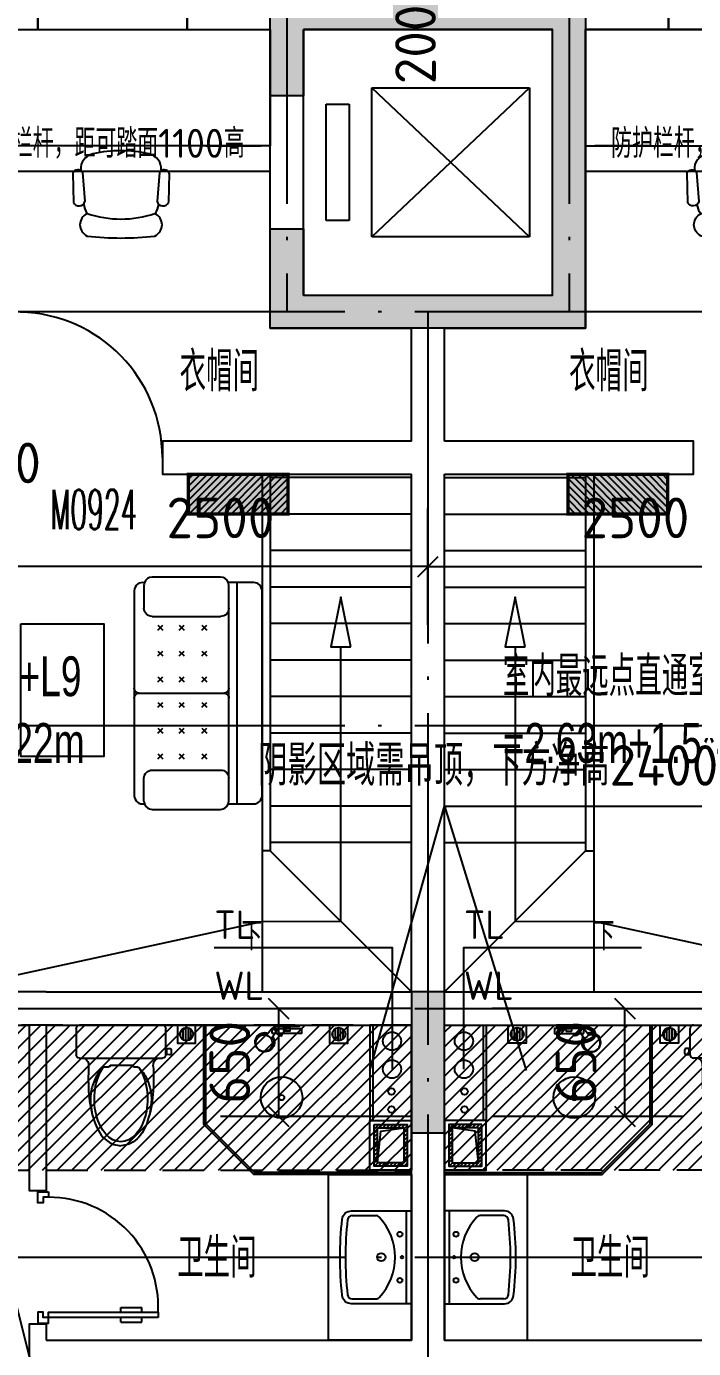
# Model space of a CAD drawing. Header units: millimetres. Extents: x -133666 to 880576, y -269375 to 86941.
# Drawn here: x -49374 to -45355, y -114640 to -106671 of the extents above; entities that cross this region are included whole.
import ezdxf
from ezdxf.enums import TextEntityAlignment as Align

# ---------------------------------------------------------------- set-up
doc = ezdxf.new("R2010")
doc.units = ezdxf.units.MM
doc.header["$LTSCALE"] = 1000
for name, pattern in [('__DASH', [0.35, 0.25, -0.1]), ('DASH', [0.35, 0.25, -0.1]), ('DOTE', [2.42, 2, -0.2, 0.02, -0.2])]:
    doc.linetypes.add(name, pattern=pattern)
doc.layers.get('0').update_dxf_attribs({"linetype": 'CONTINUOUS'})
doc.layers.add('0看线', color=9, linetype='CONTINUOUS', lineweight=0)
for name, color, linetype in [('0门窗套', 47, 'CONTINUOUS'), ('A-Lvtry', 5, 'CONTINUOUS'), ('AXIS_轴线_A', 1, 'DOTE'), ('COLU_柱墙_A', 2, 'CONTINUOUS'), ('DIM', 3, 'CONTINUOUS'), ('DIM_引注_A', 3, 'CONTINUOUS'), ('DIM_标注_A', 3, 'CONTINUOUS'), ('DIM_符号_A', 3, 'CONTINUOUS'), ('EQU_厨卫设备_A', 6, 'CONTINUOUS'), ('EQU_活动家具_A', 237, 'CONTINUOUS'), ('EQUIP-箱柜', 3, 'CONTINUOUS'), ('HATCH_通用填充_A', 251, 'CONTINUOUS'), ('LINE_投影线_A', 7, 'CONTINUOUS'), ('LINE_细线_A', 9, 'CONTINUOUS'), ('LVTRY', 6, 'CONTINUOUS'), ('M门窗标号', 1, 'CONTINUOUS'), ('STAIR_楼电梯_A', 9, 'CONTINUOUS'), ('TEXT_房间名称_A', 6, 'CONTINUOUS'), ('WALL_填充墙_A', 2, 'CONTINUOUS'), ('WIN_门窗_A', 4, 'CONTINUOUS'), ('洁具，厨具', 6, 'CONTINUOUS')]:
    doc.layers.add(name, color=color, linetype=linetype)
doc.styles.add('_TCH_DIM', font='SIMPLEX.shx', dxfattribs={"width": 0.7, "bigfont": 'GBCBIG.shx'})
doc.styles.add('_TEL_DIM', font='', dxfattribs={"width": 0.8, "height": 3.5})
doc.styles.add('_中哲汉字字母', font='ZZ中哲字母', dxfattribs={"width": 0.7, "bigfont": 'ZZ中哲汉字'})
doc.styles.add('CADReader_TextStyle', font='tssdeng.shx', dxfattribs={"height": 0.2, "bigfont": 'gbcbig.shx'})
doc.styles.get('_TEL_DIM').set_extended_font_data('SimSun')
pattern_1 = [(45, (-354973.08, -471210.715), (-11.22532015, 11.22532015), [])]
pattern_2 = [(270, (-534399.222, -5503096.845), (15.875, -9e-15), [])]
pattern_3 = [(270, (-535316.831, -5503096.845), (15.875, -9e-15), [])]
pattern_4 = [(45, (-364950.27, -463708.57), (-44.194174, 44.194174), [])]
pattern_5 = [(270, (-489761.783, -5390297.225), (15.875, -9e-15), [])]

# ---------------------------------------------------------------- blocks, each defined once
blk = doc.blocks.new('h54j54j45j4m')
at = {"layer": 'TEXT_房间名称_A', "style": '_中哲汉字字母', "width": 0.7}
for s, p in [('衣帽间', (-287636.7, 322020)), ('衣帽间', (-285289.6, 322020)), ('室内最远点直通室外最大疏散距离:L=L7+1.5*L8+L9', (-292351.8, 320183.1)), ('室内最远点直通室外最大疏散距离:L=L7+1.5*L8+L9', (-285689.3, 320183.1)), ('=2.63m+1.5*4.03m+8.45m=17.13m＜22m', (-292351.8, 319781.1)), ('=2.63m+1.5*4.03m+8.45m=17.13m＜22m', (-285689.3, 319781.1)), ('卫生间', (-287651.6, 316677.5)), ('卫生间', (-285281.7, 316677.5))]:
    blk.add_text(s, height=240, dxfattribs=at).set_placement(p)
blk = doc.blocks.new('554y54y')
at = {"layer": 'M门窗标号', "style": '_TCH_DIM', "width": 0.494118}
blk.add_text('M0924', height=238, dxfattribs=at).set_placement((-288415.6, 321189.3))
blk = doc.blocks.new('mct-tl')
at = {"layer": '0门窗套'}
blk.add_lwpolyline([(60, 0), (60, -166.7), (30, -166.7), (30, -106.7), (0, -106.7), (0, 0), (60, 0)], dxfattribs=at)
blk = doc.blocks.new('A$C5BD04A55')
at = {"layer": '0看线'}
for points in [[(2900, 5990), (2900, 5900), (3600, 5900), (3600, 5990)], [(7950, 50), (4970, 50), (4970, 0), (3920, 0), (3920, 1050), (3970, 1050), (3970, 5990)], [(5100, 396.7), (5100, 200), (7200, 200), (7200, 396.7)]]:
    blk.add_lwpolyline(points, dxfattribs=at)
at = {"layer": '0看线', "linetype": 'DASH', "ltscale": 0.5}
for points in [[(4870, 290), (4870, 100), (4495, 100), (4495, 130), (4395, 130), (4395, 100), (4020, 100), (4020, 475), (4050, 475), (4050, 575), (4020, 575), (4020, 950), (4210, 950)], [(7525, 330), (7525, 100), (7900, 100), (7900, 130), (7950, 130)]]:
    blk.add_lwpolyline(points, dxfattribs=at)
at = {"layer": '0门窗套'}
for p in [(0, 6096.7), (5100, 396.7)]:
    blk.add_blockref('mct-tl', p, dxfattribs=at)
at = {"layer": '0门窗套', "extrusion": (0, 0, -1), "zscale": -1}
for p in [(-2400, 6096.7), (-3600, 6096.7), (-7200, 396.7)]:
    blk.add_blockref('mct-tl', p, dxfattribs=at)
at = {"layer": '0门窗套', "extrusion": (0, 0, -1), "xscale": -1, "zscale": -1}
blk.add_blockref('mct-tl', (-2900, 6096.7), dxfattribs=at)
blk = doc.blocks.new('A$C2E3860E6')
at = {"layer": 'HATCH_通用填充_A'}
h = blk.add_hatch(color=256, dxfattribs=at)
h.dxf.hatch_style = 1
h.paths.add_polyline_path([(39600, 200), (40000, 200), (40000, 0), (39400, 0), (39400, 850), (39600, 850)])
h.paths.add_polyline_path([(46600, 200), (46200, 200), (46200, 0), (46800, 0), (46800, 850), (46600, 850)])
h.paths.add_polyline_path([(22400, 200), (22800, 200), (22800, 0), (22200, 0), (22200, 850), (22400, 850)])
h.paths.add_polyline_path([(29400, 200), (29000, 200), (29000, 0), (29600, 0), (29600, 850), (29400, 850)])
h.paths.add_polyline_path([(41950, 15750), (41450, 15750), (41450, 15350), (41950, 15350)])
h.paths.add_polyline_path([(44750, 15750), (44250, 15750), (44250, 15350), (44750, 15350)])
h.paths.add_polyline_path([(38600, 9900), (38600, 10750), (38800, 10750), (38800, 9900)])
h.paths.add_polyline_path([(47600, 9900), (47600, 10750), (47400, 10750), (47400, 9900)])
h.paths.add_polyline_path([(41950, 17300), (41450, 17300), (41450, 16900), (41950, 16900)])
h.paths.add_polyline_path([(44750, 17300), (44250, 17300), (44250, 16900), (44750, 16900)])
h.paths.add_polyline_path([(40800, 13600), (40300, 13600), (40300, 13200), (40800, 13200)])
h.paths.add_polyline_path([(45900, 13600), (45400, 13600), (45400, 13200), (45900, 13200)])
h.paths.add_polyline_path([(35700, 11700), (35700, 11200), (35500, 11200), (35500, 11900), (36350, 11900), (36350, 11700)])
h.paths.add_polyline_path([(34600, 9900), (34600, 8450), (34400, 8450), (34400, 10100), (34600, 10100)])
h.paths.add_polyline_path([(35150, 5900), (34600, 5900), (34600, 6550), (34400, 6550), (34400, 5700), (35150, 5700)])
h.paths.add_polyline_path([(43200, 5900), (43000, 5900), (43000, 5050), (43200, 5050)])
h.paths.add_polyline_path([(43850, 11700), (43850, 11300), (44050, 11300), (44050, 11900), (42150, 11900), (42150, 9900), (44050, 9900), (44050, 10500), (43850, 10500), (43850, 10100), (42350, 10100), (42350, 11700)])
h.paths.add_polyline_path([(50500, 11700), (50500, 11200), (50700, 11200), (50700, 11900), (49850, 11900), (49850, 11700)])
h.paths.add_polyline_path([(51600, 9900), (51600, 8450), (51800, 8450), (51800, 10100), (51600, 10100)])
h.paths.add_polyline_path([(51050, 5900), (51600, 5900), (51600, 6550), (51800, 6550), (51800, 5700), (51050, 5700)])
h.paths.add_polyline_path([(24750, 15750), (24250, 15750), (24250, 15350), (24750, 15350)])
h.paths.add_polyline_path([(27550, 15750), (27050, 15750), (27050, 15350), (27550, 15350)])
h.paths.add_polyline_path([(21400, 9900), (21400, 10750), (21600, 10750), (21600, 9900)])
h.paths.add_polyline_path([(30400, 9900), (30400, 10750), (30200, 10750), (30200, 9900)])
h.paths.add_polyline_path([(24750, 17300), (24250, 17300), (24250, 16900), (24750, 16900)])
h.paths.add_polyline_path([(27550, 17300), (27050, 17300), (27050, 16900), (27550, 16900)])
h.paths.add_polyline_path([(23600, 13600), (23100, 13600), (23100, 13200), (23600, 13200)])
h.paths.add_polyline_path([(28700, 13600), (28200, 13600), (28200, 13200), (28700, 13200)])
h.paths.add_polyline_path([(18500, 11700), (18500, 11200), (18300, 11200), (18300, 11900), (19150, 11900), (19150, 11700)])
h.paths.add_polyline_path([(17400, 9900), (17400, 8450), (17200, 8450), (17200, 10100), (17400, 10100)], flags=17)
h.paths.add_polyline_path([(17950, 5900), (17400, 5900), (17400, 6550), (17200, 6550), (17200, 5700), (17950, 5700)])
h.paths.add_polyline_path([(26000, 5900), (25800, 5900), (25800, 5050), (26000, 5050)])
h.paths.add_polyline_path([(25150, 11700), (25150, 11300), (24950, 11300), (24950, 11900), (26850, 11900), (26850, 9900), (24950, 9900), (24950, 10500), (25150, 10500), (25150, 10100), (26650, 10100), (26650, 11700)])
h.paths.add_polyline_path([(33300, 11700), (33300, 11200), (33500, 11200), (33500, 11900), (32650, 11900), (32650, 11700)])
h.paths.add_polyline_path([(34400, 9900), (34400, 8450), (34600, 8450), (34600, 10100), (34400, 10100)])
h.paths.add_polyline_path([(33850, 5900), (34400, 5900), (34400, 6550), (34600, 6550), (34600, 5700), (33850, 5700)])
h.paths.add_polyline_path([(9850, 15750), (10350, 15750), (10350, 15350), (9850, 15350)])
h.paths.add_polyline_path([(7050, 15750), (7550, 15750), (7550, 15350), (7050, 15350)])
h.paths.add_polyline_path([(13200, 9900), (13200, 10750), (13000, 10750), (13000, 9900)])
h.paths.add_polyline_path([(4200, 9900), (4200, 10750), (4400, 10750), (4400, 9900)])
h.paths.add_polyline_path([(9850, 17300), (10350, 17300), (10350, 16900), (9850, 16900)])
h.paths.add_polyline_path([(7050, 17300), (7550, 17300), (7550, 16900), (7050, 16900)])
h.paths.add_polyline_path([(11000, 13600), (11500, 13600), (11500, 13200), (11000, 13200)])
h.paths.add_polyline_path([(5900, 13600), (6400, 13600), (6400, 13200), (5900, 13200)])
h.paths.add_polyline_path([(16100, 11700), (16100, 11200), (16300, 11200), (16300, 11900), (15450, 11900), (15450, 11700)])
h.paths.add_polyline_path([(5200, 200), (5600, 200), (5600, 0), (5000, 0), (5000, 850), (5200, 850)])
h.paths.add_polyline_path([(17200, 9900), (17200, 8450), (17400, 8450), (17400, 10100), (17200, 10100)])
h.paths.add_polyline_path([(16650, 5900), (17200, 5900), (17200, 6550), (17400, 6550), (17400, 5700), (16650, 5700)])
h.paths.add_polyline_path([(12200, 200), (11800, 200), (11800, 0), (12400, 0), (12400, 850), (12200, 850)])
h.paths.add_polyline_path([(8600, 5900), (8800, 5900), (8800, 5050), (8600, 5050)])
h.paths.add_polyline_path([(9450, 11700), (9450, 11300), (9650, 11300), (9650, 11900), (7750, 11900), (7750, 9900), (9650, 9900), (9650, 10500), (9450, 10500), (9450, 10100), (7950, 10100), (7950, 11700)])
h.paths.add_polyline_path([(1300, 11700), (1300, 11200), (1100, 11200), (1100, 11900), (1950, 11900), (1950, 11700)])
h.paths.add_polyline_path([(200, 9900), (200, 8450), (0, 8450), (0, 10100), (200, 10100)])
h.paths.add_polyline_path([(750, 5900), (200, 5900), (200, 6550), (0, 6550), (0, 5700), (750, 5700)])
edge = h.paths.add_edge_path()
edge.add_line((38750, 5900), (38750, 5700))
edge.add_line((38750, 5700), (39400, 5700))
edge.add_line((39400, 5700), (39400, 5200))
edge.add_line((39400, 5200), (39600, 5200))
edge.add_line((39600, 5200), (39600, 5900))
edge.add_line((39600, 5900), (38750, 5900))
edge.add_line((47450, 5900), (47450, 5700))
edge.add_line((47450, 5700), (46800, 5700))
edge.add_line((46800, 5700), (46800, 5200))
edge.add_line((46800, 5200), (46600, 5200))
edge.add_line((46600, 5200), (46600, 5900))
edge.add_line((46600, 5900), (47450, 5900))
edge.add_line((21550, 5900), (21550, 5700))
edge.add_line((21550, 5700), (22200, 5700))
edge.add_line((22200, 5700), (22200, 5200))
edge.add_line((22200, 5200), (22400, 5200))
edge.add_line((22400, 5200), (22400, 5900))
edge.add_line((22400, 5900), (21550, 5900))
edge.add_line((30250, 5900), (30250, 5700))
edge.add_line((30250, 5700), (29600, 5700))
edge.add_line((29600, 5700), (29600, 5200))
edge.add_line((29600, 5200), (29400, 5200))
edge.add_line((29400, 5200), (29400, 5900))
edge.add_line((29400, 5900), (30250, 5900))
edge.add_line((13050, 5900), (13050, 5700))
edge.add_line((13050, 5700), (12400, 5700))
edge.add_line((12400, 5700), (12400, 5200))
edge.add_line((12400, 5200), (12200, 5200))
edge.add_line((12200, 5200), (12200, 5900))
edge.add_line((12200, 5900), (13050, 5900))
edge.add_line((4350, 5900), (4350, 5700))
edge.add_line((4350, 5700), (5000, 5700))
edge.add_line((5000, 5700), (5000, 5200))
edge.add_line((5000, 5200), (5200, 5200))
edge.add_line((5200, 5200), (5200, 5900))
edge.add_line((5200, 5900), (4350, 5900))
at = {"layer": 'COLU_柱墙_A'}
for points in [[(25150, 11700), (25150, 11300), (24950, 11300), (24950, 11900), (26850, 11900), (26850, 9900), (24950, 9900), (24950, 10500), (25150, 10500), (25150, 10100), (26650, 10100), (26650, 11700), (25150, 11700)], [(26000, 5900), (25800, 5900), (25800, 5050), (26000, 5050), (26000, 5900)]]:
    blk.add_lwpolyline(points, dxfattribs=at)
blk = doc.blocks.new('J54J6K6K')
at = {"layer": 'DIM_引注_A', "linetype": 'Continuous'}
for points in [[(-286490.3, 317926), (-286040.3, 319521), (-285547.9, 317926)], [(-286040.3, 319521), (-284390.8, 319521)]]:
    blk.add_lwpolyline(points, dxfattribs=at)
at = {"layer": 'DIM_标注_A', "linetype": 'Continuous'}
for points in [[(-286140.3, 321764.1), (-286140.3, 320964.1), (-290340.3, 320964.1), (-290340.3, 321764.1)], [(-286140.3, 321764.1), (-286140.3, 320964.1), (-281940.3, 320964.1), (-281940.3, 321764.1)], [(-286140.3, 320614.1), (-286140.3, 321314.1)], [(-286140.3, 320614.1), (-286140.3, 321314.1)], [(-286202.2, 320902.2), (-286078.4, 321026)], [(-286202.2, 320902.2), (-286078.4, 321026)], [(-287390.3, 318301), (-286690.3, 318301)], [(-287102.2, 318362.9), (-286978.4, 318239.2)], [(-286240.3, 318301), (-287040.3, 318301), (-287040.3, 317651), (-286240.3, 317651)], [(-285753.8, 317651), (-284953.8, 317651), (-284953.8, 318301), (-285753.8, 318301)], [(-285303.8, 318301), (-284603.8, 318301)], [(-285015.7, 318362.9), (-284891.9, 318239.2)], [(-287390.3, 317651), (-286690.3, 317651)], [(-287102.2, 317712.9), (-286978.4, 317589.2)], [(-285303.8, 317651), (-284603.8, 317651)], [(-285015.7, 317712.9), (-284891.9, 317589.2)]]:
    blk.add_lwpolyline(points, dxfattribs=at)
at = {"layer": 'DIM_符号_A', "linetype": 'Continuous'}
for points in [[(-289268.1, 322806.8), (-289053.3, 323347.1), (-287090.3, 323347.1)], [(-285190.3, 323347.1), (-283227.2, 323347.1), (-283012.5, 322806.8)], [(-287427.8, 318668.5), (-286356.8, 318668.5), (-286356.8, 317935)], [(-285923.8, 317935), (-285923.8, 318668.5), (-284852.8, 318668.5)], [(-287427.8, 318301), (-286356.8, 318301)], [(-285923.8, 318301), (-284852.8, 318301)]]:
    blk.add_lwpolyline(points, dxfattribs=at)
at = {"layer": 'DIM_引注_A', "color": 7, "style": 'CADReader_TextStyle'}
blk.add_text('阴影区域需吊顶，下方净高2400', height=245, dxfattribs=at).set_placement((-284390.8, 319888.5), align=Align.TOP_RIGHT)
at = {"layer": 'DIM_标注_A', "color": 7, "style": 'CADReader_TextStyle'}
for s, rotation, p in [('200', 90, (-286215.3, 324112)), ('2500', 360.00001, (-284890.2, 321258.1)), ('650', 90, (-287334.3, 317976)), ('650', 90, (-285247.8, 317976))]:
    blk.add_text(s, height=245, rotation=rotation, dxfattribs=at).set_placement(p, align=Align.MIDDLE)
for s, p in [('100', (-288690.4, 321589.1)), ('2500', (-287390.4, 321258.1))]:
    blk.add_text(s, height=245, dxfattribs=at).set_placement(p, align=Align.MIDDLE)
at = {"layer": 'DIM_符号_A', "color": 7, "style": 'CADReader_TextStyle'}
for p in [(-288071.8, 323522.1), (-284208.8, 323522.1)]:
    blk.add_text('防护栏杆，距可踏面1100高', height=175, dxfattribs=at).set_placement(p, align=Align.MIDDLE)
at = {"layer": 'DIM_符号_A', "style": 'CADReader_TextStyle'}
for s, p in [('TL', (-287427.8, 318668.5)), ('TL', (-285923.8, 318668.5)), ('WL', (-287427.8, 318301)), ('WL', (-285923.8, 318301))]:
    blk.add_text(s, height=171.5, dxfattribs=at).set_placement(p, align=Align.BOTTOM_LEFT)
blk = doc.blocks.new('座便')
for p, q in [((-270, -200), (-270, -40)), ((-250, -20), (250, -20)), ((270, -40), (270, -200)), ((-303.5, -170.5), (-303.5, -190.2)), ((-303.5, -170.5), (-303.5, -190.2)), ((-270, -162.3), (-292.7, -160.5)), ((-270, -162.3), (-292.7, -160.5)), ((-292.7, -200.1), (-270, -198.4)), ((-292.7, -200.1), (-270, -198.4)), ((-276.1, -198.8), (-276.1, -161.8)), ((-276.1, -198.8), (-276.1, -161.8)), ((-221.7, -220), (-250, -220)), ((221.7, -220), (-221.7, -220)), ((221.7, -220), (-221.7, -220)), ((250, -220), (221.7, -220)), ((-77.3, -272.6), (-100.5, -272.6)), ((-77.3, -272.6), (-100.5, -272.6)), ((-69.3, -262), (-69.3, -264.6)), ((65.1, -262), (-69.3, -262)), ((-69.3, -262), (-69.3, -264.6)), ((65.1, -262), (-69.3, -262)), ((65.1, -264.6), (65.1, -262)), ((65.1, -264.6), (65.1, -262)), ((100.5, -272.6), (73.1, -272.6)), ((100.5, -272.6), (73.1, -272.6))]:
    blk.add_line(p, q)
for centre, radius, start, end in [((-250, -40), 20, 90, 180), ((250, -40), 20, 0, 90), ((250, -40), 20, 0, 90), ((-293.5, -170.5), 10, 85.56158, 180), ((-293.5, -170.5), 10, 85.56158, 180), ((-293.5, -190.2), 10, 180, 274.43842), ((-293.5, -190.2), 10, 180, 274.43842), ((-250, -200), 20, 180, 270), ((-238.3, -260.4), 43.7, 351.37849, 67.65047), ((238.3, -260.4), 43.7, 112.34953, 188.62151), ((250, -200), 20, 270, 0), ((-100.5, -280.6), 8, 90, 145.22779), ((-100.5, -280.6), 8, 90, 145.22779), ((-77.3, -264.6), 8, 270, 0), ((-77.3, -264.6), 8, 270, 0), ((73.1, -264.6), 8, 180, 270), ((73.1, -264.6), 8, 180, 270), ((100.5, -280.6), 8, 34.77221, 90), ((100.5, -280.6), 8, 34.77221, 90)]:
    blk.add_arc(centre, radius, start, end)
blk.add_ellipse((0, -466.8), major_axis=(0, 256.5), ratio=0.624298, start_param=0.73236, end_param=5.550825)
for points, knots in [([(-195.1, -266.9), (-196.6, -324.4), (-199.4, -436.2), (-170.6, -586.5), (-119.1, -698.5), (-49.6, -739.9), (-14.2, -746.4), (0, -749)], [0, 0, 0, 0, 171.873008, 333.949451, 459.747669, 524.048243, 567.39816, 567.39816, 567.39816, 567.39816]), ([(-107.1, -276), (-116.1, -285.9), (-144.6, -317.3), (-174.9, -382.8), (-187.7, -466.4), (-179.2, -520.4), (-175, -546.4)], [0, 0, 0, 0, 40.186691, 126.909564, 211.63779, 290.070492, 290.070492, 290.070492, 290.070492]), ([(-107.1, -276), (-116.1, -285.9), (-144.6, -317.3), (-174.9, -382.8), (-187.7, -466.4), (-179.2, -520.4), (-175, -546.4)], [0, 0, 0, 0, 40.186691, 126.909564, 211.63779, 290.070492, 290.070492, 290.070492, 290.070492]), ([(195.1, -266.9), (196.6, -324.4), (199.4, -436.2), (170.6, -586.5), (119.1, -698.5), (49.6, -739.9), (14.2, -746.4), (0, -749)], [0, 0, 0, 0, 171.873008, 333.949451, 459.747669, 524.048243, 567.39816, 567.39816, 567.39816, 567.39816]), ([(107.1, -276), (116.1, -285.9), (144.6, -317.3), (174.9, -382.8), (187.7, -466.4), (179.2, -520.4), (175, -546.4)], [0, 0, 0, 0, 40.186691, 126.909564, 211.63779, 290.070492, 290.070492, 290.070492, 290.070492]), ([(107.1, -276), (116.1, -285.9), (144.6, -317.3), (174.9, -382.8), (187.7, -466.4), (179.2, -520.4), (175, -546.4)], [0, 0, 0, 0, 40.186691, 126.909564, 211.63779, 290.070492, 290.070492, 290.070492, 290.070492])]:
    blk.add_open_spline(points, degree=3, knots=knots)
blk = doc.blocks.new('shower1')
for points in [[(-51.4, -88.6), (-21.4, -88.6), (-21.4, 88.6), (-51.4, 88.6)], [(-37.2, -17.3), (-8, -17.3), (-8, 17.3), (-37.2, 17.3)], [(-21.4, -6.1), (0, -6.1), (0, 6.8), (-21.4, 6.8)], [(-8, -75), (0, -75), (0, 75), (-8, 75)]]:
    blk.add_lwpolyline(points, close=True)
for points in [[(-37.9, -62.1), (-84.5, -93.6)], [(-19.9, -89), (-61.8, -121.8)]]:
    blk.add_lwpolyline(points)
for centre, radius, start, end in [((-103.4, -132.6), 58, 56.12168, 20.8953), ((-105.6, -133.5), 55.7, 56.56803, 19.51592), ((-41.6, -84.6), 17.1, 318.96713, 109.91341), ((-33, -78.3), 16.9, 320.84423, 107.65607), ((-109.7, -137.1), 50.3, 59.93566, 17.69043), ((-117.8, -143.6), 60.1, 21.2546, 56.37155)]:
    blk.add_arc(centre, radius, start, end)
for points, knots in [([(-47.4, -68.5), (-59.3, -51.6), (-74.7, -29.7), (-56.1, -27.5), (-51.4, -27.2)], [0, 0, 0, 0, 41.956528, 54.187933, 54.187933, 54.187933, 54.187933]), ([(-46.4, -58.9), (-56.4, -46.3), (-70, -29.4), (-55.7, -31.5), (-51.4, -32.5)], [0, 0, 0, 0, 30.927195, 41.70808, 41.70808, 41.70808, 41.70808])]:
    blk.add_open_spline(points, degree=3, knots=knots)
blk = doc.blocks.new('A$C34F157F5')
at = {"layer": 'EQU_活动家具_A'}
for p, q in [((0, 1256.2), (1650, 1256.2, 0)), ((0, 556.2), (0, 1256.2)), ((1650, 1256.2, 0), (1650, 556.2, 0)), ((1650, 556.2, 0), (0, 556.2)), ((1262.5, 556.2, 0), (1594.6, 556.2, 0)), ((508.4, 411.6, 0), (508.9, 405, 0)), ((992.4, 411.6, 0), (991.8, 405, 0)), ((992.4, 411.6, 0), (992, 405.1, 0)), ((459.5, 391.3, 0), (464.5, 214.1, 0)), ((518.3, 394.7, 0), (533.3, 219.1, 0)), ((982.5, 394.7, 0), (967.4, 219.1, 0)), ((1041.3, 391.3, 0), (1036.2, 214.1, 0))]:
    blk.add_line(p, q, dxfattribs=at)
for centre, major_axis, start_param, end_param in [((609.2, 419.5, 0), (101.2, 0), 1.851945, 3.228859), ((750.4, -118.6, 0), (-713.4, 0), 4.472843, 4.951935), ((891.6, 419.5, 0), (-101.2, 0), 3.054326, 4.43124), ((489.7, 382.1, 0), (31.9, 0), 0.454538, 2.814934), ((1011.1, 382.1, 0), (-31.9, 0), 3.468251, 5.828647), ((498, 226.4, 0), (36.2, 0), 3.528295, 6.058626), ((726.5, 228.6, 0), (202.4, 0), 3.269608, 3.599082), ((777.1, 228.6, 0), (-202.4, 0), 2.68114, 3.000304), ((1002.7, 226.4, 0), (36.2, 0), 3.366152, 5.896483), ((590.7, 80, 0), (-87.4, 0), -1.040344, 1.040344), ((750.4, 633.2, 0), (574.5, 0), 4.349517, 5.075261), ((910.1, 80, 0), (-87.4, 0), 2.101249, 4.181937), ((750.4, 1428.4, 0), (1581.5, 0), 4.583073, 4.841705)]:
    blk.add_ellipse(centre, major_axis=major_axis, ratio=0.903226, start_param=start_param, end_param=end_param, dxfattribs=at)
blk = doc.blocks.new('*X810')
at = {"color": 0}
for p, q in [((-250, 32.8), (-82.8, 200)), ((-250, 68.2), (-118.2, 200)), ((-250, 103.6), (-153.6, 200)), ((-250, 138.9), (-188.9, 200)), ((-250, 174.3), (-224.3, 200)), ((-247.5, 0), (-47.5, 200)), ((-212.1, 0), (-12.1, 200)), ((-176.8, 0), (23.2, 200)), ((-141.4, 0), (58.6, 200)), ((-106.1, 0), (93.9, 200)), ((-70.7, 0), (129.3, 200)), ((-35.4, 0), (164.6, 200)), ((0, 0), (200, 200)), ((35.4, 0), (235.4, 200)), ((70.7, 0), (250, 179.3)), ((106.1, 0), (250, 143.9)), ((141.4, 0), (250, 108.6)), ((176.8, 0), (250, 73.2)), ((212.1, 0), (250, 37.9)), ((247.5, 0), (250, 2.5))]:
    blk.add_line(p, q, dxfattribs=at)
blk = doc.blocks.new('$equip$00002943')
for p, q in [((-0.75, 0.6), (-0.75, 0)), ((0.75, 0.6), (-0.75, 0.6)), ((0.75, 0), (0.75, 0.6)), ((-0.75, 0), (0.75, 0))]:
    blk.add_line(p, q)
for points, const_width in [([(-0.75, 0.3), (0.75, 0.3)], 0.6), ([(-0.75, 0.6), (-0.75, 0), (0.75, 0), (0.75, 0.6), (-0.75, 0.6), (-0.75, 0)], 0.05)]:
    blk.add_lwpolyline(points, dxfattribs=dict(const_width=const_width))
for p in [(0, 0.6), (-0.75, 0.3), (0.75, 0.3), (0, 0)]:
    blk.add_point(p)
at = {"xscale": 0.00300000000061118, "yscale": 0.00300000000061118, "zscale": 0.00300000000061118}
blk.add_blockref('*X810', (0, 0), dxfattribs=at)
at = {"color": 7, "style": '_TEL_DIM', "flags": 1}
for tag in ['A', 'REMARK']:
    blk.add_attdef(tag, text='', height=0.00002, dxfattribs=at).set_placement((0, 0), align=Align.MIDDLE_CENTER)
blk = doc.blocks.new('B20190322101948')
at = {"layer": 'EQU_厨卫设备_A'}
h = blk.add_hatch(dxfattribs=at)
h.set_pattern_fill('ANSI31', color=256, scale=10, angle=225, style=0)
h.set_pattern_definition(pattern_5)
edge = h.paths.add_edge_path()
edge.add_arc((55, 55), 39.3, 0, 360, ccw=False)
h = blk.add_hatch(dxfattribs=at)
h.set_pattern_fill('ANSI31', color=256, scale=10, angle=225, style=0)
h.set_pattern_definition(pattern_5)
edge = h.paths.add_edge_path()
edge.add_arc((55, 55), 39.3, 0, 360, ccw=False)
blk.add_lwpolyline([(0, 110), (110, 110), (110, 0), (0, 0)], close=True, dxfattribs=at)
blk.add_circle((55, 55), 39.3, dxfattribs=at)
blk.add_circle((55, 55), 39.3, dxfattribs=at)

msp = doc.modelspace()

# ---------------------------------------------------------------- hatches: boundary and pattern name
at = {"layer": 'EQU_厨卫设备_A'}
h = msp.add_hatch(dxfattribs=at)
h.set_pattern_fill('ANSI31', color=256, scale=10, angle=225, style=0)
h.set_pattern_definition(pattern_3)
edge = h.paths.add_edge_path()
edge.add_arc((-48410, -112744.6), 39.3, 180, 540)
h = msp.add_hatch(dxfattribs=at)
h.set_pattern_fill('ANSI31', color=256, scale=10, angle=225, style=0)
h.set_pattern_definition(pattern_3)
edge = h.paths.add_edge_path()
edge.add_arc((-48410, -112744.6), 39.3, 180, 540)
h = msp.add_hatch(dxfattribs=at)
h.set_pattern_fill('ANSI31', color=256, scale=10, angle=225, style=0)
h.set_pattern_definition(pattern_2)
edge = h.paths.add_edge_path()
edge.add_arc((-47492.4, -112744.6), 39.3, 180, 540)
h = msp.add_hatch(dxfattribs=at)
h.set_pattern_fill('ANSI31', color=256, scale=10, angle=225, style=0)
h.set_pattern_definition(pattern_2)
edge = h.paths.add_edge_path()
edge.add_arc((-46417.7, -112744.6), 39.3, 0, 360, ccw=False)
h = msp.add_hatch(dxfattribs=at)
h.set_pattern_fill('ANSI31', color=256, scale=10, angle=225, style=0)
h.set_pattern_definition(pattern_2)
edge = h.paths.add_edge_path()
edge.add_arc((-46417.7, -112744.6), 39.3, 0, 360, ccw=False)
at = {"layer": 'HATCH_通用填充_A'}
h = msp.add_hatch(dxfattribs=at)
h.set_pattern_fill('ANSI31', color=256, scale=500)
h.set_pattern_definition(pattern_4)
h.paths.add_polyline_path([(-50655, -113564.6), (-47055, -113564.6), (-47055, -112689.6), (-50655, -112689.6)])
h = msp.add_hatch(dxfattribs=at)
h.set_pattern_fill('ANSI31', color=256, scale=500)
h.set_pattern_definition(pattern_4)
h.paths.add_polyline_path([(-43455, -113564.6), (-46855, -113564.6), (-46855, -112689.6), (-43455, -112689.6)])
at = {"layer": 'LVTRY', "ltscale": 5}
h = msp.add_hatch(dxfattribs=at)
h.set_pattern_fill('ANSI31', color=256, scale=10)
h.set_pattern_definition(pattern_1)
h.paths.add_polyline_path([(-47080, -113289.6), (-47280, -113289.6), (-47280, -113539.6), (-47080, -113539.6)])
h.paths.add_polyline_path([(-47100, -113309.6), (-47100, -113519.6), (-47260, -113519.6), (-47260, -113309.6)], flags=16)
h = msp.add_hatch(dxfattribs=at)
h.set_pattern_fill('ANSI31', color=256, scale=10)
h.set_pattern_definition(pattern_1)
h.paths.add_polyline_path([(-46830, -113289.6), (-46830, -113539.6), (-46630, -113539.6), (-46630, -113289.6)])
h.paths.add_polyline_path([(-46810, -113309.6), (-46650, -113309.6), (-46650, -113519.6), (-46810, -113519.6)], flags=16)

# ---------------------------------------------------------------- linework, layer by layer
at = {"layer": 'AXIS_轴线_A', "linetype": 'DOTE'}
for p, q in [((-47805, -100899.6), (-47805, -108389.6)), ((-46105, -100899.6), (-46105, -108389.6)), ((-73655, -108389.6), (-20255, -108389.6)), ((-46955, -108389.6), (-46955, -119189.6)), ((-46955, -108389.6), (-46955, -119189.6)), ((-73655, -110885), (-20255, -110885)), ((-73655, -112589.6), (-20255, -112589.6)), ((-73655, -114089.6), (-20255, -114089.6))]:
    msp.add_line(p, q, dxfattribs=at)
at = {"layer": 'DIM_符号_A', "linetype": 'Continuous'}
for points in [[(-47420, -110410.3), (-47480, -110110.3), (-47540, -110410.3), (-47420, -110410.3)], [(-46370, -110410.3), (-46430, -110110.3), (-46490, -110410.3), (-46370, -110410.3)], [(-47955, -112064.6), (-47480, -112064.3), (-47480, -110410.3)], [(-46430, -110410.3), (-46430, -112064.3), (-45955, -112064.6)]]:
    msp.add_lwpolyline(points, dxfattribs=at)
at = {"layer": 'EQU_厨卫设备_A'}
for points in [[(-48355, -112689.6), (-48465, -112689.6), (-48465, -112799.6), (-48355, -112799.6)], [(-47437.4, -112689.6), (-47547.4, -112689.6), (-47547.4, -112799.6), (-47437.4, -112799.6)], [(-46472.7, -112689.6), (-46362.7, -112689.6), (-46362.7, -112799.6), (-46472.7, -112799.6)], [(-46472.7, -112689.6), (-46362.7, -112689.6), (-46362.7, -112799.6), (-46472.7, -112799.6)]]:
    msp.add_lwpolyline(points, close=True, dxfattribs=at)
for points in [[(-47055, -113589.6), (-48005, -113589.6), (-48305, -113289.6), (-48305, -112689.6)], [(-47055, -113577.6), (-48000.1, -113577.6), (-48293, -113284.6), (-48293, -112689.6)], [(-47287, -112689.6), (-47305, -112689.6), (-47305, -113264.6), (-47055, -113264.6)], [(-47287, -112689.6), (-47287, -112689.6), (-47287, -113264.6), (-47055, -113264.6)], [(-46855, -113577.6), (-45910, -113577.6), (-45617, -113284.6), (-45617, -112689.6)], [(-46855, -113589.6), (-45905, -113589.6), (-45605, -113289.6), (-45605, -112689.6)], [(-46623, -112689.6), (-46605, -112689.6), (-46605, -113264.6), (-46855, -113264.6)], [(-46623, -112689.6), (-46623, -112689.6), (-46623, -113264.6), (-46855, -113264.6)], [(-47555, -113814.6), (-47555, -113589.6), (-47055, -113589.6), (-47055, -114589.6), (-47555, -114589.6), (-47555, -113814.6)], [(-46355, -113814.6), (-46355, -113589.6), (-46855, -113589.6), (-46855, -114589.6), (-46355, -114589.6), (-46355, -113814.6)]]:
    msp.add_lwpolyline(points, dxfattribs=at)
for centre, radius in [((-48410, -112744.6), 39.3), ((-48410, -112744.6), 39.3), ((-47492.4, -112744.6), 39.3), ((-47171.5, -112786.6), 55), ((-46738.5, -112786.6), 55), ((-46417.7, -112744.6), 39.3), ((-46417.7, -112744.6), 39.3), ((-47171.5, -112955.6), 55), ((-46738.5, -112955.6), 55), ((-47836.6, -113126.7), 125), ((-47175.3, -113090.6), 20), ((-46734.8, -113090.6), 20), ((-46073.5, -113126.7), 125), ((-47836.6, -113126.7), 16), ((-46073.5, -113126.7), 16), ((-47175.3, -113199.1), 20), ((-46734.8, -113199.1), 20)]:
    msp.add_circle(centre, radius, dxfattribs=at)
at = {"layer": 'EQU_活动家具_A'}
for p, q in [((-48666.2, -110038.9), (-48666.2, -110177.4)), ((-48155, -111340.3), (-48155, -110038.9)), ((-48105, -111356.7), (-48105, -110022.5)), ((-48616.2, -110226.7), (-48205, -110226.7)), ((-48581.7, -110309.9), (-48551.6, -110280.2)), ((-48581.7, -110280.2), (-48551.6, -110309.9)), ((-48454.7, -110309.9), (-48424.5, -110280.2)), ((-48454.7, -110280.2), (-48424.5, -110309.9)), ((-48317.6, -110309.9), (-48287.4, -110280.2)), ((-48317.6, -110280.2), (-48287.4, -110309.9)), ((-48581.7, -110465.2), (-48551.6, -110435.5)), ((-48581.7, -110435.5), (-48551.6, -110465.2)), ((-48454.7, -110465.2), (-48424.5, -110435.5)), ((-48454.7, -110435.5), (-48424.5, -110465.2)), ((-48317.6, -110435.5), (-48287.4, -110465.2)), ((-48317.6, -110465.2), (-48287.4, -110435.5)), ((-48581.7, -110620.4), (-48551.6, -110590.7)), ((-48581.7, -110590.7), (-48551.6, -110620.4)), ((-48454.7, -110620.4), (-48424.5, -110590.7)), ((-48454.7, -110590.7), (-48424.5, -110620.4)), ((-48317.6, -110620.4), (-48287.4, -110590.7)), ((-48317.6, -110590.7), (-48287.4, -110620.4)), ((-48695.1, -110689.6), (-48185, -110689.6)), ((-48581.7, -110744.7), (-48551.6, -110774.4)), ((-48581.7, -110774.4), (-48551.6, -110744.7)), ((-48454.7, -110744.7), (-48424.5, -110774.4)), ((-48454.7, -110774.4), (-48424.5, -110744.7)), ((-48317.6, -110744.7), (-48287.4, -110774.4)), ((-48317.6, -110774.4), (-48287.4, -110744.7)), ((-48581.7, -110899.9), (-48551.6, -110929.7)), ((-48581.7, -110929.7), (-48551.6, -110899.9)), ((-48454.7, -110899.9), (-48424.5, -110929.7)), ((-48454.7, -110929.7), (-48424.5, -110899.9)), ((-48317.6, -110929.7), (-48287.4, -110899.9)), ((-48317.6, -110899.9), (-48287.4, -110929.7)), ((-48581.7, -111055.2), (-48551.6, -111084.9)), ((-48581.7, -111084.9), (-48551.6, -111055.2)), ((-48454.7, -111055.2), (-48424.5, -111084.9)), ((-48454.7, -111084.9), (-48424.5, -111055.2)), ((-48317.6, -111055.2), (-48287.4, -111084.9)), ((-48317.6, -111084.9), (-48287.4, -111055.2)), ((-48616.2, -111152.6), (-48205, -111152.6)), ((-48666.2, -111340.3), (-48666.2, -111201.8))]:
    msp.add_line(p, q, dxfattribs=at)
msp.add_lwpolyline([(-48157.9, -110022.5, 0.318965), (-48205, -109989.6), (-48616.2, -109989.6, 0.327959), (-48663.8, -110023.9, 0.484055), (-48725, -110071.8), (-48725, -111307.4, 0.484055), (-48663.8, -111355.3, 0.327959), (-48616.2, -111389.6), (-48205, -111389.6, 0.318965), (-48157.9, -111356.7), (-48005, -111356.7, 0.414156), (-47955, -111307.4), (-47955, -110071.8, 0.414156), (-48005, -110022.5), (-48157.9, -110022.5)], format="xyb", close=True, dxfattribs=at)
msp.add_lwpolyline([(-49408, -110270.4), (-48908, -110270.4), (-48908, -111070.4), (-49408, -111070.4), (-49408, -110270.4)], dxfattribs=at)
for centre, start, end in [((-48616.6, -110039.2), 162.11122, 179.65234), ((-48204.7, -110039.2), 0.43854, 19.66402), ((-48616.6, -111340), 180.34766, 197.88878), ((-48204.7, -111340), 340.33598, 359.56146)]:
    msp.add_arc(centre, 49.6, start, end, dxfattribs=at)
at = {"layer": 'EQU_活动家具_A', "extrusion": (0, 0, -1)}
for centre, major_axis, start_param, end_param in [((-48616.2, -110177.4), (-50, 0), 4.712389, 6.283185), ((-48205, -110177.4), (50, 0), 0, 1.570796), ((-48695.1, -110660.1), (-30, 0), 4.712389, 6.283185), ((-48695.1, -110719.2), (30, 0), 3.141593, 4.712389), ((-48185, -110660.1), (30, 0), 0, 1.570796), ((-48185, -110719.2), (-30, 0), 1.570796, 3.141593), ((-48616.2, -111201.8), (50, 0), 3.141593, 4.712389), ((-48205, -111201.8), (-50, 0), 1.570796, 3.141593)]:
    msp.add_ellipse(centre, major_axis=major_axis, ratio=0.985, start_param=start_param, end_param=end_param, dxfattribs=at)
at = {"layer": 'LINE_投影线_A', "linetype": '__DASH'}
for points in [[(-50655, -113564.6), (-47055, -113564.6), (-47055, -112689.6), (-50655, -112689.6)], [(-43455, -113564.6), (-46855, -113564.6), (-46855, -112689.6), (-43455, -112689.6)]]:
    msp.add_lwpolyline(points, close=True, dxfattribs=at)
at = {"layer": 'LINE_投影线_A'}
for points in [[(-47260, -113519.6), (-47239.6, -113329.1), (-47100, -113309.6)], [(-46650, -113519.6), (-46670.5, -113329.1), (-46810, -113309.6)]]:
    msp.add_lwpolyline(points, dxfattribs=at)
at = {"layer": 'LINE_细线_A'}
for points in [[(-47055, -118189.6), (-49355, -114689.6), (-49905, -112489.6), (-47955, -112064.6)], [(-46855, -118189.6), (-44555, -114689.6), (-44005, -112489.6), (-45955, -112064.6)]]:
    msp.add_lwpolyline(points, dxfattribs=at)
at = {"layer": 'LVTRY', "ltscale": 5}
for points in [[(-47305, -113264.6), (-47055, -113264.6), (-47055, -113564.6), (-47305, -113564.6)], [(-47280, -113289.6), (-47080, -113289.6), (-47080, -113539.6), (-47280, -113539.6)], [(-47260, -113309.6), (-47100, -113309.6), (-47100, -113519.6), (-47260, -113519.6)], [(-46605, -113264.6), (-46855, -113264.6), (-46855, -113564.6), (-46605, -113564.6)], [(-46630, -113289.6), (-46830, -113289.6), (-46830, -113539.6), (-46630, -113539.6)], [(-46650, -113309.6), (-46810, -113309.6), (-46810, -113519.6), (-46650, -113519.6)]]:
    msp.add_lwpolyline(points, close=True, dxfattribs=at)
at = {"layer": 'STAIR_楼电梯_A'}
for p, q in [((-47292.5, -107039.6), (-46342.5, -107039.6)), ((-47292.5, -107939.6), (-47292.5, -107039.6)), ((-47292.5, -107039.6), (-46342.5, -107939.6)), ((-46342.5, -107039.6), (-47292.5, -107939.6)), ((-46342.5, -107039.6), (-46342.5, -107939.6)), ((-47567.5, -107139.6), (-47430, -107139.6)), ((-47567.5, -107839.6), (-47567.5, -107139.6)), ((-47430, -107139.6), (-47430, -107839.6)), ((-47430, -107839.6), (-47567.5, -107839.6)), ((-46342.5, -107939.6), (-47292.5, -107939.6)), ((-47955, -109369.6), (-47955, -110325.2)), ((-47905, -109369.6), (-47905, -111639.6)), ((-47055, -109389.6), (-47905, -109389.6)), ((-46855, -109389.6), (-46005, -109389.6)), ((-46005, -109369.6), (-46005, -111639.6)), ((-45955, -109369.6), (-45955, -110325.2)), ((-47055, -109609.6), (-47905, -109609.6)), ((-46855, -109609.6), (-46005, -109609.6)), ((-47055, -109829.6), (-47905, -109829.6)), ((-46855, -109829.6), (-46005, -109829.6)), ((-47055, -110049.6), (-47905, -110049.6)), ((-46855, -110049.6), (-46005, -110049.6)), ((-47055, -110269.6), (-47905, -110269.6)), ((-46855, -110269.6), (-46005, -110269.6)), ((-47955, -110325.2), (-47955, -110481.6)), ((-45955, -110325.2), (-45955, -110481.6)), ((-47955, -110481.6), (-47955, -111639.6)), ((-47055, -110489.6), (-47905, -110489.6)), ((-46855, -110489.6), (-46005, -110489.6)), ((-45955, -110481.6), (-45955, -111639.6)), ((-47055, -110709.6), (-47905, -110709.6)), ((-46855, -110709.6), (-46005, -110709.6)), ((-47055, -110929.6), (-47905, -110929.6)), ((-46855, -110929.6), (-46005, -110929.6)), ((-47055, -111149.6), (-47905, -111149.6)), ((-46855, -111149.6), (-46005, -111149.6)), ((-47055, -111369.6), (-47905, -111369.6)), ((-46855, -111369.6), (-46005, -111369.6)), ((-47905, -111639.6), (-47955, -111639.6)), ((-47955, -111639.6), (-47955, -112489.6)), ((-47055, -111589.6), (-47905, -111589.6)), ((-47905, -111639.6), (-47055, -112489.6)), ((-46855, -111589.6), (-46005, -111589.6)), ((-46005, -111639.6), (-46855, -112489.6)), ((-46005, -111639.6), (-45955, -111639.6)), ((-45955, -111639.6), (-45955, -112489.6))]:
    msp.add_line(p, q, dxfattribs=at)
at = {"layer": 'WALL_填充墙_A', "linetype": 'Continuous'}
for points in [[(-49555, -106689.6), (-49305, -106689.6), (-49305, -106489.6), (-49555, -106489.6)], [(-48305, -106489.6), (-48405, -106489.6), (-48405, -106689.6), (-48205, -106689.6)], [(-45705, -106689.6), (-45505, -106689.6), (-45505, -106489.6), (-45605, -106489.6)], [(-48205, -106689.6), (-47905, -106689.6)], [(-47905, -108489.6), (-47905, -106689.6)], [(-47705, -108289.6), (-47705, -106689.6)], [(-47705, -106689.6), (-46205, -106689.6)], [(-46205, -108289.6), (-46205, -106689.6)], [(-46005, -108489.6), (-46005, -106689.6)], [(-46005, -106689.6), (-45705, -106689.6)], [(-47705, -108289.6), (-46955, -108289.6)], [(-46955, -108289.6), (-46205, -108289.6)], [(-47905, -108489.6), (-47055, -108489.6)], [(-47055, -109169.6), (-47055, -108489.6)], [(-46855, -108489.6), (-46005, -108489.6)], [(-46855, -109169.6), (-46855, -108489.6)], [(-47055, -109169.6), (-48555.2, -109169.6), (-48555.2, -109369.6), (-47055, -109369.6)], [(-46855, -109369.6), (-45354.9, -109369.6), (-45354.9, -109169.6), (-46855, -109169.6)], [(-47055, -112489.6), (-47055, -109369.6)], [(-46855, -112489.6), (-46855, -109369.6)], [(-49255, -112489.6), (-49455, -112489.6), (-49455, -112689.6), (-49355, -112689.6)], [(-49255, -112489.6), (-47055, -112489.6)], [(-46855, -112489.6), (-44655, -112489.6)], [(-49255, -112689.6), (-49255, -113689.6), (-49355, -113689.6), (-49355, -112689.6)], [(-49255, -112689.6), (-47055, -112689.6)], [(-47055, -114589.6), (-47055, -112689.6)], [(-46855, -114589.6), (-46855, -112689.6)], [(-46855, -112689.6), (-44655, -112689.6)], [(-49355, -114689.6), (-49355, -114489.6), (-49255, -114489.6), (-49255, -114589.6)], [(-49255, -114589.6), (-47055, -114589.6)], [(-46855, -114589.6), (-44655, -114589.6)]]:
    msp.add_lwpolyline(points, dxfattribs=at)
at = {"layer": 'WIN_门窗_A', "linetype": 'Continuous'}
for points in [[(-48405, -106689.6), (-48405, -106489.6), (-49305, -106489.6), (-49305, -106689.6), (-48405, -106689.6)], [(-44605, -106689.6), (-44605, -106489.6), (-45505, -106489.6), (-45505, -106689.6), (-44605, -106689.6)], [(-49240.5, -113694.3), (-49240.5, -113727.3), (-49273.5, -113727.3), (-49273.5, -113760.3), (-49306.5, -113760.3), (-49306.5, -113694.3), (-49240.5, -113694.3)], [(-48580.8, -114452.9), (-49273.5, -114452.9), (-49273.5, -114419.9), (-49306.5, -114419.9), (-49306.5, -114485.9), (-49240.5, -114485.9), (-49240.5, -114419.9), (-48580.8, -114419.9), (-48580.8, -114452.9)], [(-48806.2, -114419.9), (-48806.2, -114392)], [(-48806.2, -114392), (-48679.3, -114392)], [(-48679.3, -114419.9), (-48679.3, -114392)], [(-48806.2, -114480.8), (-48806.2, -114452.9)], [(-48806.2, -114480.8), (-48679.3, -114480.8)], [(-48679.3, -114480.8), (-48679.3, -114452.9)]]:
    msp.add_lwpolyline(points, dxfattribs=at)
for centre, radius, start, end in [((-49432.7, -109269.6), 877.5, 0, 88.53072), ((-49239.7, -114386.9), 659.6, 357.13397, 90.07167)]:
    msp.add_arc(centre, radius, start, end, dxfattribs=at)
at = {"layer": '洁具，厨具'}
for p, q in [((-47411.5, -113838.3), (-47269.7, -113838.3)), ((-47084.1, -114369.6), (-47084.1, -113809.6)), ((-46826, -114369.6), (-46826, -113809.6)), ((-46498.6, -113838.3), (-46640.4, -113838.3)), ((-47411.5, -114340.5), (-47269.3, -114340.5)), ((-46498.6, -114340.5), (-46640.8, -114340.5))]:
    msp.add_line(p, q, dxfattribs=at)
for points in [[(-47471.3, -114320, -0.056951), (-47471.3, -113859.3, -0.381268), (-47415.7, -113809.6), (-47055, -113809.6), (-47055, -114369.6), (-47415.7, -114369.6, -0.381268)], [(-46438.8, -114320, 0.056951), (-46438.8, -113859.3, 0.381268), (-46494.4, -113809.6), (-46855, -113809.6), (-46855, -114369.6), (-46494.4, -114369.6, 0.381268)]]:
    msp.add_lwpolyline(points, format="xyb", close=True, dxfattribs=at)
for centre, radius in [((-47124.1, -113950.7), 15), ((-46786, -113950.7), 15), ((-47236.6, -114088.7), 24.9), ((-47111.8, -114089.6), 8), ((-46798.3, -114089.6), 8), ((-46673.5, -114088.7), 24.9), ((-47124.1, -114228.5), 15), ((-46786, -114228.5), 15)]:
    msp.add_circle(centre, radius, dxfattribs=at)
for centre, radius, start, end in [((-45455.5, -114089.6), 1996.7, 173.48777, 186.50159), ((-47411.5, -113866.3), 28, 90, 173.48777), ((-47269.7, -113866.3), 28, 43.24191, 90), ((-47507.1, -114089.6), 353.9, 316.84566, 43.24191), ((-46403, -114089.6), 353.9, 136.75809, 223.15434), ((-46640.4, -113866.3), 28, 90, 136.75809), ((-46498.6, -113866.3), 28, 6.51223, 90), ((-48454.6, -114089.6), 1996.7, 353.49841, 6.51223), ((-47411.5, -114312.5), 28, 186.50159, 270), ((-47269.3, -114312.5), 28, 270, 316.84566), ((-46640.8, -114312.5), 28, 223.15434, 270), ((-46498.6, -114312.5), 28, 270, 353.49841)]:
    msp.add_arc(centre, radius, start, end, dxfattribs=at)

# ---------------------------------------------------------------- block references
at = {"layer": 'A-Lvtry', "xscale": -1}
msp.add_blockref('座便', (-48805, -112669.6), dxfattribs=at)
at = {"layer": 'A-Lvtry'}
msp.add_blockref('座便', (-45105, -112669.6), dxfattribs=at)
at = {"layer": 'DIM'}
msp.add_blockref('B20190322101948', (-45555, -112799.6), dxfattribs=at)
at = {"layer": 'DIM_标注_A'}
msp.add_blockref('J54J6K6K', (239185.2, -430890.6), dxfattribs=at)
at = {"layer": 'EQU_厨卫设备_A', "extrusion": (0, 0, -1), "zscale": -1, "rotation": 90}
msp.add_blockref('shower1', (47805.4, -112689.6), dxfattribs=at)
at = {"layer": 'EQU_厨卫设备_A', "extrusion": (0, 0, -1), "xscale": -1, "zscale": -1, "rotation": 270}
msp.add_blockref('shower1', (46104.7, -112689.6), dxfattribs=at)
at = {"layer": 'EQU_活动家具_A'}
msp.add_blockref('A$C34F157F5', (-49555, -107945.8), dxfattribs=at)
at = {"layer": 'EQU_活动家具_A', "xscale": -1}
msp.add_blockref('A$C34F157F5', (-44355, -107945.8), dxfattribs=at)
at = {"layer": 'EQUIP-箱柜', "yscale": 400, "zscale": 400}
for p, xscale in [((-48098.9, -109609.6), 400), ((-45811.2, -109609.6), -400)]:
    msp.add_blockref('$equip$00002943', p, dxfattribs=dict(at, xscale=xscale))
at = {"layer": 'HATCH_通用填充_A'}
msp.add_blockref('A$C2E3860E6', (-72855, -118389.6), dxfattribs=at)
at = {"layer": 'LINE_投影线_A'}
msp.add_blockref('A$C5BD04A55', (-54905, -118719.6), dxfattribs=at)
at = {"layer": 'LINE_投影线_A', "xscale": -1}
msp.add_blockref('A$C5BD04A55', (-39005, -118719.6), dxfattribs=at)
at = {"layer": 'M门窗标号'}
msp.add_blockref('554y54y', (239185.2, -430890.6), dxfattribs=at)
at = {"layer": 'TEXT_房间名称_A'}
msp.add_blockref('h54j54j45j4m', (239185.2, -430890.6), dxfattribs=at)

# ---------------------------------------------------------------- texts
at = {"layer": 'DIM_符号_A', "color": 7, "style": 'CADReader_TextStyle'}
msp.add_text('下', height=175, dxfattribs=at).set_placement((-47953.3, -112064.6), align=Align.TOP_RIGHT)
msp.add_text('下', height=175, dxfattribs=at).set_placement((-45956.8, -112064.6), align=Align.TOP_LEFT)

doc.saveas('drawing.dxf')
